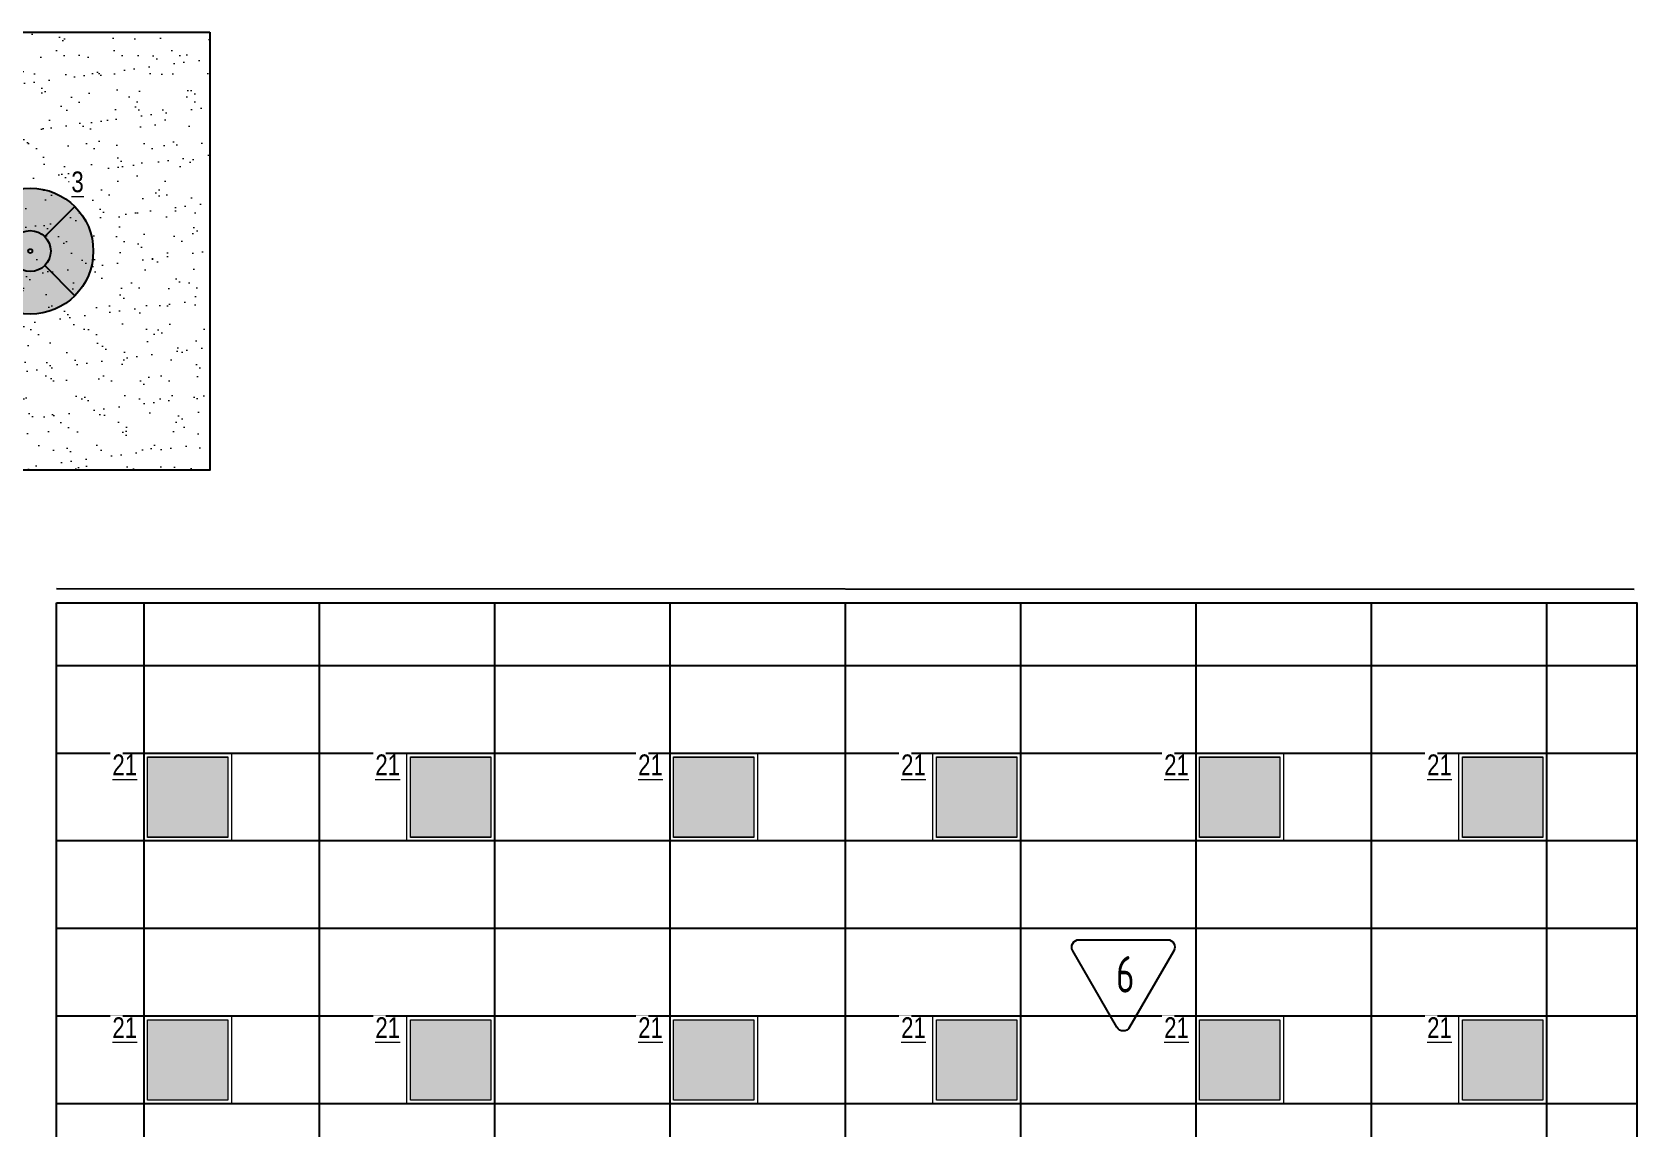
# Model space of a CAD drawing. Header units: millimetres. Extents: x -547274 to 397870, y -45599 to 141350.
# Drawn here: x 87675 to 98661, y 123356 to 130861 of the extents above; entities that cross this region are included whole.
import ezdxf

# ---------------------------------------------------------------- set-up
doc = ezdxf.new("R2010")
doc.units = ezdxf.units.MM
for name, color, linetype, lineweight in [('_ЭОМ_ОБЩ_Освещение_текст тип светильника', 172, 'Continuous', 50), ('_ЭОМ_светильник Р', 4, 'Continuous', 35), ('АР_Потолки_Штриховка', 252, 'Continuous', 0)]:
    doc.layers.add(name, color=color, linetype=linetype, lineweight=lineweight)
doc.layers.add('X-ref Light Emergency', color=249, linetype='Continuous')
doc.layers.add('Штриховка в сечении', color=7, linetype='Continuous')
doc.layers.add('АР_Потолок_Покраска', color=7, linetype='Continuous', lineweight=5, true_color=0x007399)
doc.styles.add('ISOCPEUR', font='isocpeur.ttf', dxfattribs={"height": 799.9999999999999})
doc.styles.add('ГОСТ', font='cad.shx', dxfattribs={"width": 0.8})

# ---------------------------------------------------------------- blocks, each defined once
blk = doc.blocks.new('подвесной светильник люстра')
at = {"true_color": 0xf8f6b0, "transparency": 33554687}
h = blk.add_hatch(color=51, dxfattribs=at)
h.dxf.hatch_style = 1
edge = h.paths.add_edge_path()
edge.add_ellipse((0, 0), major_axis=(-431.6666666666836, 0), ratio=0.9999999999999278, start_angle=225.0000000000021, end_angle=314.9999999999979)
edge.add_line((-305.234427212194, 305.234427212194), (-98.99494936611666, 98.99494936611666))
edge.add_ellipse((0, 0), major_axis=(-140.0000000000049, 0), ratio=0.9999999999999304, start_angle=225.000000000002, end_angle=314.999999999998, ccw=False)
edge.add_line((98.99494936612066, 98.99494936611336), (305.2344272121939, 305.2344272121939))
edge = h.paths.add_edge_path()
edge.add_ellipse((0, 0), major_axis=(-140.0000000000049, 0), ratio=0.9999999999999304, start_angle=314.999999999998, end_angle=405.000000000002, ccw=False)
edge.add_line((-98.99494936611666, 98.99494936611666), (-305.234427212194, 305.234427212194))
edge.add_ellipse((0, 0), major_axis=(-431.6666666666836, 0), ratio=0.9999999999999278, start_angle=314.9999999999979, end_angle=405.0000000000014)
edge.add_line((-305.2344272121976, -305.2344272121903), (-98.99494936611669, -98.99494936611666))
edge = h.paths.add_edge_path()
edge.add_ellipse((0, 0), major_axis=(-140.0000000000049, 0), ratio=0.9999999999999304, start_angle=405.000000000002, end_angle=494.999999999998, ccw=False)
edge.add_line((-98.99494936611664, -98.99494936611677), (-305.2344272121976, -305.2344272121903))
edge.add_ellipse((0, 0), major_axis=(-431.6666666666836, 0), ratio=0.9999999999999278, start_angle=405.0000000000014, end_angle=494.9999999999979)
edge.add_line((305.234427212194, -305.234427212194), (98.99494936611669, -98.99494936611666))
edge = h.paths.add_edge_path()
edge.add_ellipse((0, 0), major_axis=(-431.6666666666836, 0), ratio=0.9999999999999278, start_angle=494.9999999999979, end_angle=585.0000000000022)
edge.add_line((305.234427212194, 305.2344272121939), (98.99494936612007, 98.99494936611276))
edge.add_ellipse((0, 0), major_axis=(-140.0000000000049, 0), ratio=0.9999999999999304, start_angle=494.999999999998, end_angle=585.000000000002, ccw=False)
edge.add_line((98.99494936611674, -98.99494936611666), (305.2344272121939, -305.234427212194))
edge = h.paths.add_edge_path()
edge.add_ellipse((0, 0), major_axis=(-140.0000000000049, 0), ratio=0.9999999999999304, start_angle=494.999999999998, end_angle=585.0000000000019)
edge.add_ellipse((0, 0), major_axis=(-140.0000000000049, 0), ratio=0.9999999999999304, start_angle=225.000000000002, end_angle=314.999999999998)
edge.add_ellipse((0, 0), major_axis=(-140.0000000000049, 0), ratio=0.9999999999999304, start_angle=314.999999999998, end_angle=405.000000000002)
edge.add_ellipse((0, 0), major_axis=(-140.0000000000049, 0), ratio=0.9999999999999304, start_angle=405.000000000002, end_angle=494.999999999998)
edge = h.paths.add_edge_path(flags=16)
edge.add_ellipse((0, 0), major_axis=(-14.00000000000909, 0), ratio=0.9999999999987021, start_angle=0, end_angle=360)
at = {"color": 0, "linetype": 'ByBlock', "lineweight": -2}
for points in [[(-305.2344272121991, 305.2344272121991), (-98.99494936611154, 98.99494936611154)], [(305.2344272121991, 305.2344272121991), (98.99494936611882, 98.99494936611154)], [(-98.99494936611154, -98.99494936611154), (-305.2344272121918, -305.2344272121845)], [(98.99494936611154, -98.99494936611154), (305.2344272121991, -305.2344272121991)]]:
    blk.add_lwpolyline(points, dxfattribs=at)
for major_axis, ratio, start_param, end_param in [((-431.6666666666836, 0), 0.9999999999999278, 3.926990816987278, 10.21017612416686), ((-140.0000000000049, 0), 0.9999999999999304, 3.926990816987276, 10.21017612416686), ((-140.0000000000049, 0), 0.9999999999999304, 3.926990816987276, 10.21017612416686), ((-14.00000000000909, 0), 0.9999999999987021, 3.926990816987891, 10.21017612416748)]:
    blk.add_ellipse((0, 0), major_axis=major_axis, ratio=ratio, start_param=start_param, end_param=end_param, dxfattribs=at)
blk = doc.blocks.new('RVE-SLIM-PRIME-595')
at = {"layer": 'Штриховка в сечении', "lineweight": 9, "ltscale": 1000, "true_color": 0xf8f6b0, "transparency": 33554636}
h = blk.add_hatch(color=51, dxfattribs=at)
h.dxf.hatch_style = 1
h.paths.add_polyline_path([(274.9999999999999, 275), (-275, 275), (-275, -274.9999999999999), (275, -274.9999999999999)])
at = {"color": 0, "linetype": 'ByBlock', "lineweight": -2, "ltscale": 40}
for points in [[(300, -300), (-300, -300), (-300, 300), (300, 300)], [(275, -275), (-275, -275), (-275, 275), (275, 275)]]:
    blk.add_lwpolyline(points, close=True, dxfattribs=at)

msp = doc.modelspace()

# ---------------------------------------------------------------- hatches: boundary and pattern name
at = {"layer": 'АР_Потолки_Штриховка', "ltscale": 100, "true_color": 0xf8f6b0}
h = msp.add_hatch(color=51, dxfattribs=at)
h.dxf.hatch_style = 1
h.paths.add_polyline_path([(88465.9509756813, 125345.707129957), (89015.9509756813, 125345.707129957), (89015.9509756813, 125895.707129957), (88465.9509756813, 125895.707129957)])
h = msp.add_hatch(color=51, dxfattribs=at)
h.dxf.hatch_style = 1
h.paths.add_polyline_path([(90265.9509756813, 125345.707129957), (90815.9509756813, 125345.707129957), (90815.9509756813, 125895.707129957), (90265.9509756813, 125895.707129957)])
h = msp.add_hatch(color=51, dxfattribs=at)
h.dxf.hatch_style = 1
h.paths.add_polyline_path([(92065.22799313019, 125345.7051801005), (92615.22799313019, 125345.7051801005), (92615.22799313019, 125895.7051801005), (92065.22799313019, 125895.7051801005)])
h = msp.add_hatch(color=51, dxfattribs=at)
h.dxf.hatch_style = 1
h.paths.add_polyline_path([(93865.22800354594, 125345.7051801005), (94415.22800354594, 125345.7051801005), (94415.22800354594, 125895.7051801005), (93865.22800354594, 125895.7051801005)])
h = msp.add_hatch(color=51, dxfattribs=at)
h.dxf.hatch_style = 1
h.paths.add_polyline_path([(95665.95096526555, 125345.707129957), (96215.95096526555, 125345.707129957), (96215.95096526555, 125895.707129957), (95665.95096526555, 125895.707129957)])
h = msp.add_hatch(color=51, dxfattribs=at)
h.dxf.hatch_style = 1
h.paths.add_polyline_path([(97465.9509756813, 125345.707129957), (98015.9509756813, 125345.707129957), (98015.9509756813, 125895.707129957), (97465.9509756813, 125895.707129957)])
h = msp.add_hatch(color=51, dxfattribs=at)
h.dxf.hatch_style = 1
h.paths.add_polyline_path([(88465.9509756813, 123545.707129957), (89015.9509756813, 123545.707129957), (89015.9509756813, 124095.707129957), (88465.9509756813, 124095.707129957)])
h = msp.add_hatch(color=51, dxfattribs=at)
h.dxf.hatch_style = 1
h.paths.add_polyline_path([(90265.9509756813, 123545.707129957), (90815.9509756813, 123545.707129957), (90815.9509756813, 124095.707129957), (90265.9509756813, 124095.707129957)])
h = msp.add_hatch(color=51, dxfattribs=at)
h.dxf.hatch_style = 1
h.paths.add_polyline_path([(92065.22799313019, 123545.7051801005), (92615.22799313019, 123545.7051801005), (92615.22799313019, 124095.7051801005), (92065.22799313019, 124095.7051801005)])
h = msp.add_hatch(color=51, dxfattribs=at)
h.dxf.hatch_style = 1
h.paths.add_polyline_path([(93865.22800354594, 123545.7051801005), (94415.22800354594, 123545.7051801005), (94415.22800354594, 124095.7051801005), (93865.22800354594, 124095.7051801005)])
h = msp.add_hatch(color=51, dxfattribs=at)
h.dxf.hatch_style = 1
h.paths.add_polyline_path([(95665.95096526555, 123545.707129957), (96215.95096526555, 123545.707129957), (96215.95096526555, 124095.707129957), (95665.95096526555, 124095.707129957)])
h = msp.add_hatch(color=51, dxfattribs=at)
h.dxf.hatch_style = 1
h.paths.add_polyline_path([(97465.9509756813, 123545.707129957), (98015.9509756813, 123545.707129957), (98015.9509756813, 124095.707129957), (97465.9509756813, 124095.707129957)])
at = {"layer": 'АР_Потолок_Покраска'}
h = msp.add_hatch(dxfattribs=at)
h.set_pattern_fill('AR-SAND', color=256, scale=5)
h.set_pattern_definition([(37.50000000000001, (-119634.37958075, 95989.56216568896), (-8.000156479920228, 244.7066186646712), [0, -193.04, 0, -215.9, 0, -206.375]), (7.499999999999999, (-119634.37958075, 95989.56216568896), (224.7616415690013, 358.4125502841771), [0, -104.14, 0, -173.99, 0, -66.67500000000001]), (327.5, (-119790.5895807499, 95989.56216568896), (395.496185120729, 0.718592339272881), [0, -63.5, 0, -228.6, 0, -298.45]), (317.5, (-119790.5895807499, 95989.56216568896), (381.7782262361486, 111.4646616286082), [0, -31.75, 0, -149.86, 0, -171.45])])
h.paths.add_polyline_path([(88892.39691995195, 130860.6824583525), (88892.39691995183, 127860.6824583525), (81892.39691995183, 127860.6824583526), (81892.39691995183, 130860.6824583526)])

# ---------------------------------------------------------------- linework, layer by layer
for points in [[(88892.39691995195, 130860.6824583525), (88892.39691995183, 127860.6824583525), (81892.39691995183, 127860.6824583526), (81892.39691995183, 130860.6824583526)], [(87842.39691995205, 126950.6824583502), (98660.52433300282, 126950.6713080351), (98660.52432828277, 120670.7247538682), (87842.396915232, 120670.7359041833)]]:
    msp.add_lwpolyline(points, close=True)
for points in [[(87842.39691995205, 127050.6824583526), (98642.39386245637, 127044.9360731521)], [(88440.95097568126, 126950.6824583502), (88440.94969264661, 120670.7352872511)], [(89640.95097568126, 126950.6824583502), (89640.95097568126, 120670.7340504018)], [(90840.95097568126, 126950.6824583502), (90840.95097568126, 120670.7328135539)], [(92040.95097568126, 126950.6824583502), (92040.95097568126, 120670.731576706)], [(93240.95097568126, 126950.6824583502), (93240.95097568126, 120670.7303398581)], [(94440.95097568126, 126950.6824583502), (94440.95097568126, 120670.7291030102)], [(95640.95097568126, 126950.6824583502), (95640.95097568126, 120670.7278661623)], [(96840.95097568126, 126950.6824583502), (96840.95097568126, 120670.7266293144)], [(98040.95097568126, 126950.6824583502), (98040.95097568126, 120670.7253924665)], [(98660.52433300282, 126520.7196807174), (87840.9509756813, 126520.7196807174)], [(98660.52433300282, 125920.707129957), (87841.30757826292, 125920.707129957)], [(98660.52433300282, 125320.707129957), (87841.30757826292, 125320.707129957)], [(98660.52433300282, 124720.707129957), (87841.30757826292, 124720.707129957)], [(98660.52433300282, 124120.707129957), (87841.30757826292, 124120.707129957)], [(98660.52433300282, 123520.707129957), (87841.30757826292, 123520.707129957)]]:
    msp.add_lwpolyline(points)
msp.add_lwpolyline([(94841.50381261551, 124644.5873655679), (95447.72175334486, 124644.5873655677, -0.5773494962845065), (95491.02300246175, 124569.587602872), (95187.91411794523, 124044.5876146638, -0.5773541042744643), (95101.31128993373, 124044.5876146638), (94798.20262797001, 124569.5872174005, -0.5773491286020777), (94841.50381261551, 124644.5873655679, -1.710881644036777e-06)], format="xyb")
at = {"layer": 'АР_Потолки_Штриховка', "color": 18, "lineweight": 18, "ltscale": 100, "true_color": 0x000000}
for points in [[(89040.95097568119, 125321.116205205), (88440.95097568119, 125321.116205205), (88440.95097568119, 125921.116205205), (89040.95097568119, 125921.116205205)], [(89015.95097568119, 125346.116205205), (88465.95097568119, 125346.116205205), (88465.95097568119, 125896.116205205), (89015.95097568119, 125896.116205205)], [(90840.95097568119, 125321.116205205), (90240.95097568119, 125321.116205205), (90240.95097568119, 125921.116205205), (90840.95097568119, 125921.116205205)], [(90815.95097568119, 125346.116205205), (90265.95097568119, 125346.116205205), (90265.95097568119, 125896.116205205), (90815.95097568119, 125896.116205205)], [(92640.22799313022, 125321.1142553485), (92040.22799313022, 125321.1142553485), (92040.22799313022, 125921.1142553485), (92640.22799313022, 125921.1142553485)], [(92615.22799313022, 125346.1142553485), (92065.22799313022, 125346.1142553485), (92065.22799313022, 125896.1142553485), (92615.22799313022, 125896.1142553485)], [(94440.2280035459, 125321.1142553485), (93840.2280035459, 125321.1142553485), (93840.2280035459, 125921.1142553485), (94440.2280035459, 125921.1142553485)], [(94415.2280035459, 125346.1142553485), (93865.2280035459, 125346.1142553485), (93865.2280035459, 125896.1142553485), (94415.2280035459, 125896.1142553485)], [(96240.95096526551, 125321.116205205), (95640.95096526551, 125321.116205205), (95640.95096526551, 125921.116205205), (96240.95096526551, 125921.116205205)], [(96215.95096526551, 125346.116205205), (95665.95096526551, 125346.116205205), (95665.95096526551, 125896.116205205), (96215.95096526551, 125896.116205205)], [(98040.95097568119, 125321.116205205), (97440.95097568119, 125321.116205205), (97440.95097568119, 125921.116205205), (98040.95097568119, 125921.116205205)], [(98015.95097568119, 125346.116205205), (97465.95097568119, 125346.116205205), (97465.95097568119, 125896.116205205), (98015.95097568119, 125896.116205205)], [(89040.95097568119, 123521.116205205), (88440.95097568119, 123521.116205205), (88440.95097568119, 124121.116205205), (89040.95097568119, 124121.116205205)], [(89015.95097568119, 123546.116205205), (88465.95097568119, 123546.116205205), (88465.95097568119, 124096.116205205), (89015.95097568119, 124096.116205205)], [(90840.95097568119, 123521.116205205), (90240.95097568119, 123521.116205205), (90240.95097568119, 124121.116205205), (90840.95097568119, 124121.116205205)], [(90815.95097568119, 123546.116205205), (90265.95097568119, 123546.116205205), (90265.95097568119, 124096.116205205), (90815.95097568119, 124096.116205205)], [(92640.22799313022, 123521.1142553485), (92040.22799313022, 123521.1142553485), (92040.22799313022, 124121.1142553485), (92640.22799313022, 124121.1142553485)], [(92615.22799313022, 123546.1142553485), (92065.22799313022, 123546.1142553485), (92065.22799313022, 124096.1142553485), (92615.22799313022, 124096.1142553485)], [(94440.2280035459, 123521.1142553485), (93840.2280035459, 123521.1142553485), (93840.2280035459, 124121.1142553485), (94440.2280035459, 124121.1142553485)], [(94415.2280035459, 123546.1142553485), (93865.2280035459, 123546.1142553485), (93865.2280035459, 124096.1142553485), (94415.2280035459, 124096.1142553485)], [(96240.95096526551, 123521.116205205), (95640.95096526551, 123521.116205205), (95640.95096526551, 124121.116205205), (96240.95096526551, 124121.116205205)], [(96215.95096526551, 123546.116205205), (95665.95096526551, 123546.116205205), (95665.95096526551, 124096.116205205), (96215.95096526551, 124096.116205205)], [(98040.95097568119, 123521.116205205), (97440.95097568119, 123521.116205205), (97440.95097568119, 124121.116205205), (98040.95097568119, 124121.116205205)], [(98015.95097568119, 123546.116205205), (97465.95097568119, 123546.116205205), (97465.95097568119, 124096.116205205), (98015.95097568119, 124096.116205205)]]:
    msp.add_lwpolyline(points, close=True, dxfattribs=at)
at = {"layer": 'АР_Потолки_Штриховка', "color": 18, "ltscale": 100, "true_color": 0x000000}
for points in [[(89040.9509756813, 125320.707129957), (88440.9509756813, 125320.707129957), (88440.9509756813, 125920.707129957), (89040.9509756813, 125920.707129957)], [(89015.9509756813, 125345.707129957), (88465.9509756813, 125345.707129957), (88465.9509756813, 125895.707129957), (89015.9509756813, 125895.707129957)], [(90840.9509756813, 125320.707129957), (90240.9509756813, 125320.707129957), (90240.9509756813, 125920.707129957), (90840.9509756813, 125920.707129957)], [(90815.9509756813, 125345.707129957), (90265.9509756813, 125345.707129957), (90265.9509756813, 125895.707129957), (90815.9509756813, 125895.707129957)], [(92640.22799313019, 125320.7051801005), (92040.22799313019, 125320.7051801005), (92040.22799313019, 125920.7051801005), (92640.22799313019, 125920.7051801005)], [(92615.22799313019, 125345.7051801005), (92065.22799313019, 125345.7051801005), (92065.22799313019, 125895.7051801005), (92615.22799313019, 125895.7051801005)], [(94440.22800354594, 125320.7051801005), (93840.22800354594, 125320.7051801005), (93840.22800354594, 125920.7051801005), (94440.22800354594, 125920.7051801005)], [(94415.22800354594, 125345.7051801005), (93865.22800354594, 125345.7051801005), (93865.22800354594, 125895.7051801005), (94415.22800354594, 125895.7051801005)], [(96240.95096526555, 125320.707129957), (95640.95096526555, 125320.707129957), (95640.95096526555, 125920.707129957), (96240.95096526555, 125920.707129957)], [(96215.95096526555, 125345.707129957), (95665.95096526555, 125345.707129957), (95665.95096526555, 125895.707129957), (96215.95096526555, 125895.707129957)], [(98040.9509756813, 125320.707129957), (97440.9509756813, 125320.707129957), (97440.9509756813, 125920.707129957), (98040.9509756813, 125920.707129957)], [(98015.9509756813, 125345.707129957), (97465.9509756813, 125345.707129957), (97465.9509756813, 125895.707129957), (98015.9509756813, 125895.707129957)], [(89040.9509756813, 123520.707129957), (88440.9509756813, 123520.707129957), (88440.9509756813, 124120.707129957), (89040.9509756813, 124120.707129957)], [(89015.9509756813, 123545.707129957), (88465.9509756813, 123545.707129957), (88465.9509756813, 124095.707129957), (89015.9509756813, 124095.707129957)], [(90840.9509756813, 123520.707129957), (90240.9509756813, 123520.707129957), (90240.9509756813, 124120.707129957), (90840.9509756813, 124120.707129957)], [(90815.9509756813, 123545.707129957), (90265.9509756813, 123545.707129957), (90265.9509756813, 124095.707129957), (90815.9509756813, 124095.707129957)], [(92640.22799313019, 123520.7051801005), (92040.22799313019, 123520.7051801005), (92040.22799313019, 124120.7051801005), (92640.22799313019, 124120.7051801005)], [(92615.22799313019, 123545.7051801005), (92065.22799313019, 123545.7051801005), (92065.22799313019, 124095.7051801005), (92615.22799313019, 124095.7051801005)], [(94440.22800354594, 123520.7051801005), (93840.22800354594, 123520.7051801005), (93840.22800354594, 124120.7051801005), (94440.22800354594, 124120.7051801005)], [(94415.22800354594, 123545.7051801005), (93865.22800354594, 123545.7051801005), (93865.22800354594, 124095.7051801005), (94415.22800354594, 124095.7051801005)], [(96240.95096526555, 123520.707129957), (95640.95096526555, 123520.707129957), (95640.95096526555, 124120.707129957), (96240.95096526555, 124120.707129957)], [(96215.95096526555, 123545.707129957), (95665.95096526555, 123545.707129957), (95665.95096526555, 124095.707129957), (96215.95096526555, 124095.707129957)], [(98040.9509756813, 123520.707129957), (97440.9509756813, 123520.707129957), (97440.9509756813, 124120.707129957), (98040.9509756813, 124120.707129957)], [(98015.9509756813, 123545.707129957), (97465.9509756813, 123545.707129957), (97465.9509756813, 124095.707129957), (98015.9509756813, 124095.707129957)]]:
    msp.add_lwpolyline(points, close=True, dxfattribs=at)

# ---------------------------------------------------------------- block references
at = {"layer": '_ЭОМ_светильник Р', "color": 18, "lineweight": 18, "ltscale": 100, "true_color": 0x000000}
for name, p in [('подвесной светильник люстра', (87662.39691917272, 129360.6824583525)), ('RVE-SLIM-PRIME-595', (88740.9509756813, 125621.1017045881)), ('RVE-SLIM-PRIME-595', (90540.9509756813, 125621.1017045881)), ('RVE-SLIM-PRIME-595', (92340.22799313033, 125621.0997547316)), ('RVE-SLIM-PRIME-595', (94140.22800354601, 125621.0997547316)), ('RVE-SLIM-PRIME-595', (95940.95096526563, 125621.1017045881)), ('RVE-SLIM-PRIME-595', (97740.9509756813, 125621.1017045881)), ('RVE-SLIM-PRIME-595', (88740.9509756813, 123821.1017045881)), ('RVE-SLIM-PRIME-595', (90540.9509756813, 123821.1017045881)), ('RVE-SLIM-PRIME-595', (92340.22799313033, 123821.0997547316)), ('RVE-SLIM-PRIME-595', (94140.22800354601, 123821.0997547316)), ('RVE-SLIM-PRIME-595', (95940.95096526563, 123821.1017045881)), ('RVE-SLIM-PRIME-595', (97740.9509756813, 123821.1017045881))]:
    msp.add_blockref(name, p, dxfattribs=at)
at = {"layer": 'X-ref Light Emergency', "linetype": 'ByBlock', "ltscale": 40}
msp.add_blockref('подвесной светильник люстра', (87662.39691917278, 129360.6824583525), dxfattribs=at)
at = {"layer": 'X-ref Light Emergency', "color": 18, "linetype": 'ByBlock', "lineweight": 18, "ltscale": 40, "true_color": 0x000000}
msp.add_blockref('подвесной светильник люстра', (87662.39691917272, 129360.6824583525), dxfattribs=at)

# ---------------------------------------------------------------- texts
at = {"insert": (95095.19605074315, 124532.5053300487), "char_height": 250, "width": 294.3337657886732, "attachment_point": 1, "style": 'ISOCPEUR'}
msp.add_mtext('{\\W0.7;6}', dxfattribs=at)

# ---------------------------------------------------------------- next in the draw order: texts
at = {"layer": '_ЭОМ_ОБЩ_Освещение_текст тип светильника', "color": 18, "lineweight": 18, "ltscale": 40, "true_color": 0x000000, "char_height": 142.1875, "width": 55.871829552576, "attachment_point": 1, "style": 'ГОСТ', "bg_fill": 3, "box_fill_scale": 1.1, "bg_fill_color": 256, "bg_fill_transparency": 0}
for s, insert in [('{\\L3}', (87943.76869254629, 129906.182716091)), ('{\\L21}', (88224.56846358068, 125913.5230393781)), ('{\\L21}', (90024.56846358068, 125913.5230393781)), ('{\\L21}', (91823.84548102971, 125913.5210895215)), ('{\\L21}', (93623.84549144539, 125913.5210895215)), ('{\\L21}', (95424.568453165, 125913.5230393781)), ('{\\L21}', (97224.56846358068, 125913.5230393781)), ('{\\L21}', (88224.56846358068, 124113.5230393781)), ('{\\L21}', (90024.56846358068, 124113.5230393781)), ('{\\L21}', (91823.84548102971, 124113.5210895215)), ('{\\L21}', (93623.84549144539, 124113.5210895215)), ('{\\L21}', (95424.568453165, 124113.5230393781)), ('{\\L21}', (97224.56846358068, 124113.5230393781))]:
    msp.add_mtext(s, dxfattribs=dict(at, insert=insert))

doc.saveas('drawing.dxf')
